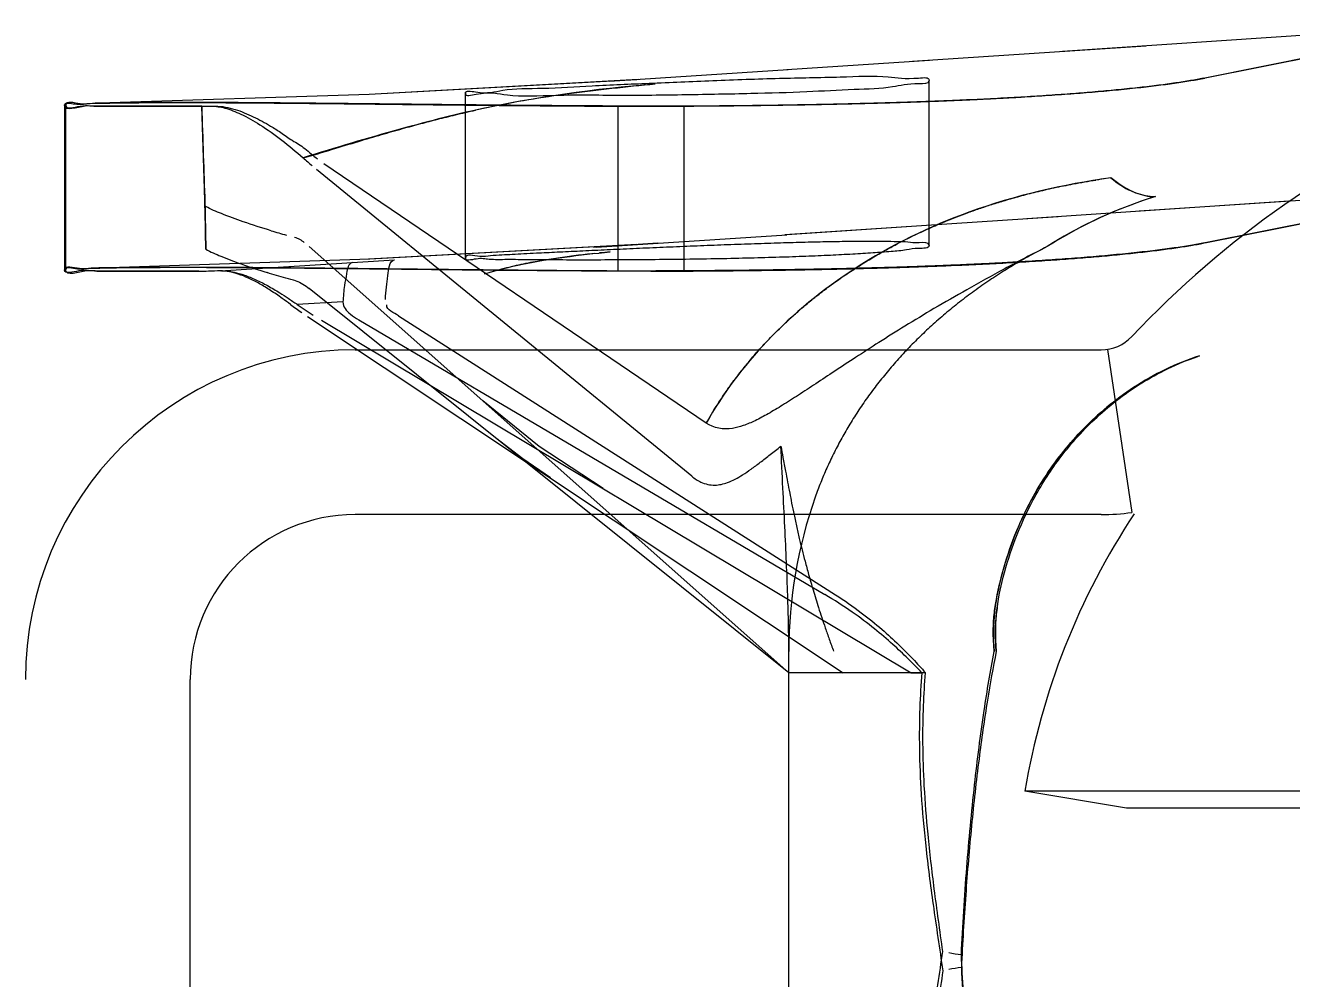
# Model space of a CAD drawing. Header units: millimetres. Extents: x 324 to 7054, y -67 to 2159.
# Drawn here: x 2820.03 to 2832.33, y 4.34 to 13.6 of the extents above; entities that cross this region are included whole.
import ezdxf

# ---------------------------------------------------------------- set-up
doc = ezdxf.new("R2010")
doc.units = ezdxf.units.MM
doc.header["$LTSCALE"] = 153.67
doc.layers.get('0').update_dxf_attribs({"linetype": 'CONTINUOUS'})
doc.layers.add('02___PRT_ALL_AXES', color=7, linetype='CONTINUOUS')
doc.layers.add('CONSTRUCTION_BODIES', color=7, linetype='CONTINUOUS')

msp = doc.modelspace()

# ---------------------------------------------------------------- linework, layer by layer
at = {"linetype": 'Continuous'}
for p, q in [((2830.53007, 10.45445), (2830.76602, 8.87194)), ((2823.23009, 10.45), (2830.47009, 10.45)), ((2830.47009, 8.85), (2823.23009, 8.85)), ((2821.63009, 1.45), (2821.63009, 7.25))]:
    msp.add_line(p, q, dxfattribs=at)
for centre, radius, start, end in [((2837.77015, 3.97296), 9.62706, 90.130734, 136.681057), ((2830.47009, 10.85675), 0.40675, 270, 316.681057), ((2823.23009, 7.25), 3.2, 90, 180), ((2830.47009, 10.85675), 2.00675, 270, 278.480095), ((2823.23009, 7.25), 1.6, 90, 180)]:
    msp.add_arc(centre, radius, start, end, dxfattribs=at)
at = {"layer": '02___PRT_ALL_AXES', "linetype": 'Continuous'}
for p, q in [((3025.0311, 6.16667), (2829.728, 6.16667)), ((2830.71401, 6), (2829.728, 6.16667)), ((3025.0311, 6), (2830.71401, 6))]:
    msp.add_line(p, q, dxfattribs=at)
for centre, radius, start, end in [((2836.63009, 5), 7, 146.559324, 170.405932), ((2836.63009, 2), 4.5, 116.751247, 270)]:
    msp.add_arc(centre, radius, start, end, dxfattribs=at)
at = {"layer": 'CONSTRUCTION_BODIES', "linetype": 'Continuous'}
for p, q in [((2832.83906, 13.53002), (2830.0934, 13.34511)), ((2831.46241, 13.08571), (2833.78716, 13.55068)), ((2833.77974, 13.54905), (2831.47425, 13.08799)), ((2830.90271, 13.39917), (2828.64002, 13.24807)), ((2827.4322, 13.16818), (2825.69873, 13.05455)), ((2828.80227, 13.25893), (2827.41988, 13.16739)), ((2825.97727, 13.07257), (2823.3647, 12.92997)), ((2825.96463, 13.0719), (2823.36557, 12.93013)), ((2828.80009, 11.46532), (2828.80009, 13.06532)), ((2823.36557, 12.93013), (2820.75004, 12.84394)), ((2824.30009, 11.34048), (2824.30009, 12.94049)), ((2820.41108, 12.82536), (2820.41108, 11.22536)), ((2820.42217, 11.22552), (2820.42217, 12.82552)), ((2821.74118, 12.81445), (2820.72278, 12.81446)), ((2820.73387, 12.81458), (2821.83779, 12.81492)), ((2821.76795, 12.0128), (2821.74131, 12.81445)), ((2825.78214, 11.21449), (2825.78214, 12.81449)), ((2826.42216, 11.21455), (2826.42216, 12.81455)), ((2826.49612, 9.22225), (2822.85533, 12.20195)), ((2826.63667, 9.73787), (2822.92713, 12.25476)), ((2830.99489, 11.93688), (2830.87787, 11.89908)), ((2830.94272, 11.93833), (2830.99486, 11.93687)), ((2833.77036, 11.94732), (2831.46241, 11.48571)), ((2831.47425, 11.48799), (2833.79037, 11.95118)), ((2832.29142, 11.8935), (2829.74761, 11.72168)), ((2832.79346, 11.92686), (2830.83902, 11.7948)), ((2830.05139, 11.74249), (2827.39986, 11.56594)), ((2825.57178, 11.44622), (2827.41854, 11.56744)), ((2828.77402, 11.65724), (2827.41854, 11.56744)), ((2822.78466, 11.45149), (2827.43816, 7.31462)), ((2825.96512, 11.47178), (2823.35862, 11.3297)), ((2825.97711, 11.47271), (2823.37182, 11.3304)), ((2826.16712, 11.48499), (2825.54418, 11.44435)), ((2823.37182, 11.3304), (2820.75004, 11.24394)), ((2821.92164, 11.21571), (2823.61267, 11.32303)), ((2820.72278, 11.21446), (2821.7571, 11.21445)), ((2821.71359, 11.21459), (2820.73388, 11.21458)), ((2827.43816, 7.31442), (2822.78466, 11.04384)), ((2823.11221, 10.91445), (2822.66779, 10.89079)), ((2822.76704, 10.77487), (2827.96521, 7.31442)), ((2822.90366, 10.7378), (2828.62539, 7.31462)), ((2823.265, 10.74045), (2827.78926, 8.07326)), ((2823.6503, 10.78126), (2827.89183, 8.07113)), ((2827.43816, 1.50616), (2827.43816, 7.52268)), ((2828.76511, 7.31442), (2827.43816, 7.31462)), ((2828.62539, 7.31462), (2828.72899, 7.31462))]:
    msp.add_line(p, q, dxfattribs=at)
for points in [[(2825.63789, 9.10198), (2825.01707, 9.51255), (2824.46877, 9.95434)], [(2825.1244, 9.20556), (2824.85681, 9.39223), (2824.60586, 9.58429)]]:
    msp.add_lwpolyline(points, dxfattribs=at)
for centre, radius, start, end in [((2827.06356, 0.48732), 12.57467, 94.205491, 102.234051), ((2821.73576, 23.15855), 10.3441, 270.030719, 270.758832), ((2831.14, 7.52088), 4.6334, 97.7401, 98.957688), ((2832.26621, 7.80637), 4.32171, 107.108192, 122.488377), ((2832.27176, 7.79517), 4.33418, 108.759865, 122.47085), ((2827.2131, -4.30771), 15.78019, 95.487805, 95.859077), ((2831.94045, 7.52229), 4.50228, 160.576475, 179.995082)]:
    msp.add_arc(centre, radius, start, end, dxfattribs=at)
for points, knots in [([(2824.30009, 12.94058), (2824.30008, 12.90577), (2824.51808, 12.96781), (2824.73494, 12.90088), (2825.23387, 12.93073), (2825.79672, 12.91849), (2826.43265, 12.9276), (2827.0414, 12.93838), (2827.58882, 12.95351), (2828.03661, 12.97975), (2828.42616, 12.99058), (2828.61358, 13.04411), (2828.80009, 13.03099), (2828.80009, 13.06542)], [0, 0, 0, 0, 0.0231645, 0.09036329, 0.19497257, 0.32856176, 0.47521784, 0.61470076, 0.73526891, 0.83712433, 0.91972668, 0.97708712, 1, 1, 1, 1]), ([(2824.30009, 12.94048), (2824.3001, 12.97375), (2824.49513, 12.9255), (2824.6814, 12.98996), (2825.08949, 12.98458), (2825.55092, 13.01638), (2826.10541, 13.0384), (2826.70862, 13.06409), (2827.33169, 13.0883), (2827.88453, 13.09461), (2828.37194, 13.11781), (2828.59035, 13.07157), (2828.80009, 13.10028), (2828.80009, 13.06532)], [0, 0, 0, 0, 0.02214521, 0.08085983, 0.16670811, 0.27331057, 0.39622781, 0.53337354, 0.67677464, 0.80805221, 0.91097571, 0.97673372, 1, 1, 1, 1]), ([(2825.78214, 12.81449), (2825.84807, 12.81449), (2825.97957, 12.81461), (2826.17628, 12.81511), (2826.37188, 12.81595), (2826.56639, 12.81713), (2826.75982, 12.81866), (2826.95216, 12.82055), (2827.14344, 12.8228), (2827.33364, 12.82543), (2827.52276, 12.82846), (2827.7054, 12.83179), (2827.88107, 12.8354), (2828.04928, 12.83924), (2828.21492, 12.84342), (2828.37802, 12.84794), (2828.53859, 12.85283), (2828.69664, 12.85807), (2828.85217, 12.86371), (2829.00518, 12.8697), (2829.15564, 12.87627), (2829.30338, 12.88301), (2829.44792, 12.8903), (2829.58883, 12.8979), (2829.72585, 12.90582), (2829.859, 12.91405), (2829.98831, 12.92258), (2830.1138, 12.93141), (2830.23546, 12.94053), (2830.3533, 12.94993), (2830.4673, 12.95962), (2830.58013, 12.96983), (2830.69122, 12.98065), (2830.80001, 12.99205), (2830.90327, 13.0036), (2831.03005, 13.01875), (2831.1749, 13.03778), (2831.33213, 13.06163), (2831.42939, 13.07902), (2831.47425, 13.08799)], [0, 0, 0, 0, 0.03467606, 0.06915978, 0.10345085, 0.13755026, 0.1714597, 0.20518096, 0.23871532, 0.27206298, 0.30522249, 0.33819016, 0.36813569, 0.39763048, 0.42667771, 0.45528059, 0.48344196, 0.51116393, 0.53844751, 0.5652923, 0.5916963, 0.61765491, 0.64307489, 0.66781093, 0.69186908, 0.71525473, 0.73797224, 0.76002467, 0.78141346, 0.80213821, 0.82219642, 0.84158327, 0.86172431, 0.88089675, 0.89910955, 0.91636978, 0.94804876, 0.97593938, 1, 1, 1, 1]), ([(2831.46241, 13.08571), (2831.4208, 13.07739), (2831.33093, 13.06119), (2831.18607, 13.03882), (2831.02171, 13.01669), (2830.8725, 12.99897), (2830.74335, 12.98495), (2830.64246, 12.97472), (2830.54046, 12.96506), (2830.43788, 12.95589), (2830.33187, 12.94696), (2830.22243, 12.93826), (2830.10957, 12.9298), (2829.99327, 12.92157), (2829.87352, 12.9136), (2829.7503, 12.90587), (2829.62358, 12.89842), (2829.4944, 12.89126), (2829.3632, 12.88461), (2829.23047, 12.87813), (2829.09563, 12.87212), (2828.95871, 12.86641), (2828.81973, 12.86102), (2828.6787, 12.85594), (2828.53562, 12.85117), (2828.39049, 12.84669), (2828.2433, 12.8425), (2828.09053, 12.8385), (2827.93246, 12.83473), (2827.76939, 12.83122), (2827.6051, 12.82803), (2827.43962, 12.82517), (2827.27295, 12.82262), (2827.10509, 12.82039), (2826.93605, 12.81847), (2826.76582, 12.81684), (2826.59439, 12.81552), (2826.4797, 12.81484), (2826.42216, 12.81455)], [0, 0, 0, 0, 0.02519604, 0.05421297, 0.08703002, 0.12366476, 0.1434287, 0.16416819, 0.18387852, 0.20426406, 0.22532183, 0.24705075, 0.26945148, 0.29252622, 0.31627853, 0.3407131, 0.36583552, 0.39165201, 0.41753671, 0.44384089, 0.47055735, 0.49768148, 0.52521023, 0.55314211, 0.58147696, 0.61021572, 0.63936021, 0.66891288, 0.70095779, 0.73324425, 0.76576799, 0.79852648, 0.8315186, 0.8647443, 0.89820425, 0.93189951, 0.96583118, 1, 1, 1, 1]), ([(2826.14141, 13.02812), (2825.86169, 13.00224), (2825.31934, 12.94458), (2824.49099, 12.80983), (2823.63336, 12.588), (2823.03815, 12.41194), (2822.7257, 12.31335)], [0, 0, 0, 0, 0.24092583, 0.4676644, 0.71900424, 1, 1, 1, 1]), ([(2820.41108, 12.82536), (2820.41107, 12.85913), (2820.53903, 12.82178), (2820.62348, 12.84414), (2820.74189, 12.84272), (2820.85558, 12.84635), (2820.98828, 12.84786), (2821.11781, 12.84914), (2821.24197, 12.84979), (2821.35734, 12.85019), (2821.47958, 12.85037), (2821.60835, 12.85033), (2821.74349, 12.85009), (2821.88493, 12.84963), (2822.03237, 12.84895), (2822.18554, 12.84797), (2822.34427, 12.84674), (2822.50857, 12.84531), (2822.67827, 12.84372), (2822.85286, 12.84203), (2823.0319, 12.84029), (2823.21514, 12.83846), (2823.40267, 12.83635), (2823.59442, 12.83411), (2823.7567, 12.8322), (2823.88831, 12.83068), (2823.98816, 12.82955), (2824.08874, 12.82845), (2824.19005, 12.82739), (2824.2921, 12.82637), (2824.39489, 12.82541), (2824.49842, 12.82447), (2824.60268, 12.82354), (2824.70772, 12.82263), (2824.8134, 12.82174), (2824.9196, 12.82087), (2825.02616, 12.82001), (2825.13309, 12.81917), (2825.24038, 12.81835), (2825.34803, 12.81754), (2825.45604, 12.81676), (2825.56442, 12.81597), (2825.67316, 12.81527), (2825.74577, 12.81466), (2825.78214, 12.81449)], [0, 0, 0, 0, 0.01886041, 0.04212725, 0.06040299, 0.08192055, 0.1065487, 0.13421435, 0.15434971, 0.17586739, 0.19864684, 0.22261818, 0.24777584, 0.27411943, 0.30160291, 0.33011418, 0.35966215, 0.39024737, 0.42187421, 0.45443648, 0.48775051, 0.52186343, 0.55677423, 0.59248491, 0.62895324, 0.64740311, 0.66599042, 0.68471477, 0.70357596, 0.72257396, 0.74170887, 0.76098095, 0.7803905, 0.79993788, 0.81963951, 0.83940957, 0.85924753, 0.87915302, 0.89912584, 0.91916591, 0.93927327, 0.959448, 0.97969021, 1, 1, 1, 1]), ([(2820.72278, 12.81446), (2820.6859, 12.81446), (2820.60028, 12.83139), (2820.41109, 12.75825), (2820.41108, 12.82536)], [0, 0, 0, 0, 0.35468831, 1, 1, 1, 1]), ([(2820.42217, 12.82552), (2820.42208, 12.77839), (2820.60129, 12.83938), (2820.67699, 12.8145), (2820.73388, 12.8145)], [0, 0, 0, 0, 0.45311997, 1, 1, 1, 1]), ([(2826.42216, 12.81455), (2826.3829, 12.81455), (2826.30445, 12.8146), (2826.18687, 12.8148), (2826.06951, 12.8151), (2825.95234, 12.8155), (2825.83539, 12.81598), (2825.71863, 12.81653), (2825.60209, 12.81716), (2825.48575, 12.81784), (2825.36961, 12.81858), (2825.25376, 12.81938), (2825.13835, 12.82022), (2825.02351, 12.8211), (2824.9093, 12.82203), (2824.79573, 12.82299), (2824.6828, 12.82399), (2824.5705, 12.82502), (2824.45884, 12.82608), (2824.34781, 12.82717), (2824.23743, 12.82831), (2824.12773, 12.82945), (2824.0189, 12.8306), (2823.91108, 12.83176), (2823.80439, 12.83289), (2823.69882, 12.83401), (2823.59437, 12.83512), (2823.49104, 12.83621), (2823.38882, 12.83728), (2823.28772, 12.83834), (2823.18774, 12.83939), (2823.0889, 12.84041), (2822.95975, 12.84173), (2822.8019, 12.84333), (2822.61694, 12.84513), (2822.43791, 12.84677), (2822.26492, 12.84822), (2822.09835, 12.84928), (2821.93858, 12.8501), (2821.78588, 12.85064), (2821.64026, 12.85093), (2821.50183, 12.85095), (2821.37097, 12.85072), (2821.24802, 12.85023), (2821.13315, 12.84953), (2821.02648, 12.84848), (2820.91356, 12.84736), (2820.80074, 12.84409), (2820.67404, 12.846), (2820.57265, 12.82317), (2820.42226, 12.8722), (2820.42217, 12.82552)], [0, 0, 0, 0, 0.01962701, 0.03921976, 0.05877823, 0.07830249, 0.09779264, 0.11724876, 0.13667085, 0.15605883, 0.17541247, 0.19473134, 0.21397557, 0.23311345, 0.25214524, 0.2710712, 0.28989148, 0.30860615, 0.32721509, 0.345718, 0.36411434, 0.38240329, 0.40055907, 0.4185267, 0.43630684, 0.45390005, 0.47130683, 0.48852749, 0.50556214, 0.5224107, 0.53907278, 0.55554771, 0.57182864, 0.60364291, 0.63446564, 0.66430018, 0.69314554, 0.72095165, 0.747576, 0.7730214, 0.79728951, 0.82037628, 0.84222419, 0.86271014, 0.88184837, 0.89964077, 0.91608282, 0.93813136, 0.95685701, 0.97666456, 1, 1, 1, 1]), ([(2821.74118, 12.81445), (2821.74662, 12.6563), (2821.75679, 12.34398), (2821.77294, 11.88126), (2821.77884, 11.57655), (2821.78096, 11.42607)], [0, 0, 0, 0, 0.34177771, 0.67493946, 1, 1, 1, 1]), ([(2821.83777, 12.81492), (2821.88073, 12.81527), (2821.97912, 12.7984), (2822.13668, 12.73549), (2822.32196, 12.63018), (2822.52358, 12.4869), (2822.65893, 12.37352), (2822.7257, 12.31334)], [0, 0, 0, 0, 0.12436984, 0.28486282, 0.48943584, 0.73978618, 1, 1, 1, 1]), ([(2821.87275, 12.81536), (2821.93763, 12.81618), (2822.06602, 12.78957), (2822.24373, 12.71576), (2822.38935, 12.63528), (2822.51481, 12.55791), (2822.62088, 12.4788), (2822.70356, 12.43394), (2822.74214, 12.40432)], [0, 0, 0, 0, 0.19991647, 0.39614842, 0.59264019, 0.71176601, 0.85011951, 1, 1, 1, 1]), ([(2822.7257, 12.31334), (2822.82131, 12.33905), (2823.00023, 12.39382), (2823.25354, 12.47068), (2823.47941, 12.53786), (2823.6812, 12.5956), (2823.86263, 12.64519), (2824.03401, 12.68964), (2824.21061, 12.73325), (2824.3334, 12.76172), (2824.39892, 12.77644)], [0, 0, 0, 0, 0.17104435, 0.32316124, 0.45734219, 0.57812834, 0.68574843, 0.78225498, 0.88399188, 1, 1, 1, 1]), ([(2830.56426, 12.11859), (2830.09849, 12.05592), (2829.23089, 11.85399), (2828.09319, 11.30217), (2827.22447, 10.59084), (2826.79714, 10.02556), (2826.63667, 9.73787)], [0, 0, 0, 0, 0.29688346, 0.55774538, 0.79190303, 1, 1, 1, 1]), ([(2826.63667, 9.73787), (2826.65633, 9.76499), (2826.68634, 9.82674), (2826.74706, 9.92053), (2826.81133, 10.019), (2826.88999, 10.13004), (2826.96936, 10.23483), (2827.06037, 10.34696), (2827.15904, 10.46081), (2827.25788, 10.56626), (2827.34841, 10.65691), (2827.42701, 10.73201), (2827.51347, 10.8105), (2827.61133, 10.89467), (2827.71767, 10.9809), (2827.83943, 11.07363), (2827.96689, 11.16428), (2828.10065, 11.25292), (2828.22928, 11.3326), (2828.35218, 11.40392), (2828.46516, 11.46565), (2828.56789, 11.51878), (2828.68474, 11.57629), (2828.81708, 11.63731), (2828.95215, 11.69515), (2829.06923, 11.74188), (2829.17517, 11.78185), (2829.28782, 11.8218), (2829.4097, 11.86218), (2829.54068, 11.90258), (2829.68432, 11.94344), (2829.8427, 11.98438), (2830.0154, 12.02427), (2830.20876, 12.06324), (2830.34488, 12.08643), (2830.41856, 12.09777)], [0, 0, 0, 0, 0.02179263, 0.04436705, 0.07268222, 0.09826487, 0.13286778, 0.15816598, 0.19219398, 0.23083495, 0.25215186, 0.27552387, 0.30153407, 0.32810314, 0.35947369, 0.3905735, 0.42764207, 0.46118646, 0.49492827, 0.52605101, 0.55360294, 0.57866107, 0.60127522, 0.63831318, 0.67343594, 0.69683763, 0.72030069, 0.74708308, 0.77458327, 0.80381124, 0.83623132, 0.87171322, 0.91020465, 0.95150863, 1, 1, 1, 1]), ([(2830.99491, 11.93688), (2830.96208, 11.93545), (2830.80317, 11.95153), (2830.66212, 12.04094), (2830.56418, 12.11857)], [0, 0, 0, 0, 0.20821861, 1, 1, 1, 1]), ([(2830.56425, 12.11863), (2830.62514, 12.06531), (2830.74396, 11.98921), (2830.87923, 11.94906), (2830.94267, 11.93831)], [0, 0, 0, 0, 0.55511705, 1, 1, 1, 1]), ([(2821.78096, 11.42607), (2821.78029, 11.49017), (2821.77844, 11.61946), (2821.77371, 11.81504), (2821.77005, 11.94651), (2821.76802, 12.0128)], [0, 0, 0, 0, 0.32769947, 0.66095948, 1, 1, 1, 1]), ([(2822.41423, 11.60651), (2822.32384, 11.6337), (2822.16243, 11.68478), (2821.95164, 11.76389), (2821.83032, 11.81391), (2821.7809, 11.84043)], [0, 0, 0, 0, 0.41904024, 0.75102145, 1, 1, 1, 1]), ([(2828.80009, 11.46542), (2828.80009, 11.42973), (2828.67739, 11.44169), (2828.57544, 11.41401), (2828.41985, 11.40417), (2828.24869, 11.3894), (2828.05146, 11.3776), (2827.83477, 11.36626), (2827.59734, 11.35622), (2827.33889, 11.34723), (2827.05827, 11.33941), (2826.75501, 11.33285), (2826.43288, 11.32771), (2826.10216, 11.32412), (2825.77655, 11.3221), (2825.46789, 11.32128), (2825.18493, 11.32204), (2824.93164, 11.32216), (2824.72117, 11.3275), (2824.53799, 11.32101), (2824.43055, 11.34683), (2824.30008, 11.30601), (2824.30009, 11.34059)], [0, 0, 0, 0, 0.02374667, 0.05007263, 0.0834092, 0.12236998, 0.16612387, 0.21431015, 0.26692617, 0.32419373, 0.38640128, 0.45371673, 0.52602822, 0.60077017, 0.67378478, 0.74271307, 0.80606141, 0.86236535, 0.9103233, 0.94882762, 0.97699151, 1, 1, 1, 1]), ([(2828.80009, 11.46532), (2828.80009, 11.49865), (2828.68325, 11.48063), (2828.59912, 11.49808), (2828.4823, 11.49871), (2828.37293, 11.50146), (2828.25575, 11.50191), (2828.13611, 11.50173), (2828.01821, 11.50067), (2827.90413, 11.4991), (2827.79606, 11.4972), (2827.68388, 11.49485), (2827.56802, 11.49207), (2827.44849, 11.48887), (2827.32567, 11.48528), (2827.20004, 11.48133), (2827.07212, 11.47705), (2826.94244, 11.47248), (2826.81149, 11.46764), (2826.6797, 11.46259), (2826.54748, 11.45734), (2826.41534, 11.45194), (2826.2838, 11.44643), (2826.15304, 11.44083), (2826.02349, 11.43517), (2825.89565, 11.42948), (2825.7701, 11.42382), (2825.64743, 11.4182), (2825.5281, 11.41266), (2825.41245, 11.40723), (2825.30049, 11.40191), (2825.19267, 11.39672), (2825.08942, 11.39168), (2824.98138, 11.38635), (2824.87063, 11.38067), (2824.75851, 11.37516), (2824.65236, 11.36834), (2824.54194, 11.36636), (2824.44365, 11.34257), (2824.3001, 11.38698), (2824.30009, 11.34049)], [0, 0, 0, 0, 0.02218516, 0.04674774, 0.06949727, 0.09640795, 0.12062733, 0.14721758, 0.17611979, 0.19908694, 0.22316283, 0.24806349, 0.2737781, 0.30030635, 0.32765431, 0.35556048, 0.38397052, 0.41284827, 0.44193503, 0.47119712, 0.50063566, 0.53001422, 0.55922564, 0.58827094, 0.61713274, 0.64554004, 0.67344733, 0.70078464, 0.72727879, 0.7529673, 0.77784884, 0.80188451, 0.82481975, 0.84665661, 0.87387216, 0.89870278, 0.92114092, 0.94546748, 0.96905143, 1, 1, 1, 1]), ([(2831.47425, 11.48799), (2831.42865, 11.47887), (2831.32967, 11.46121), (2831.16949, 11.43701), (2831.02175, 11.41772), (2830.89229, 11.40236), (2830.78674, 11.39064), (2830.67548, 11.37909), (2830.56208, 11.36816), (2830.44719, 11.35788), (2830.3315, 11.34816), (2830.21204, 11.33874), (2830.08887, 11.32962), (2829.96199, 11.32081), (2829.83142, 11.31231), (2829.69714, 11.30412), (2829.55914, 11.29625), (2829.4174, 11.28872), (2829.27211, 11.28151), (2829.12371, 11.27485), (2828.9727, 11.26838), (2828.81932, 11.26248), (2828.66362, 11.25693), (2828.50561, 11.25178), (2828.3453, 11.24699), (2828.18269, 11.24257), (2828.01777, 11.23848), (2827.85052, 11.23474), (2827.67653, 11.23123), (2827.4962, 11.228), (2827.30996, 11.22508), (2827.12265, 11.22253), (2826.93429, 11.22035), (2826.74488, 11.21853), (2826.5544, 11.21704), (2826.36286, 11.2159), (2826.17025, 11.21509), (2825.97655, 11.2146), (2825.84706, 11.21449), (2825.78214, 11.21449)], [0, 0, 0, 0, 0.02445792, 0.05286738, 0.08518833, 0.10281701, 0.12143087, 0.14103787, 0.16164789, 0.18134554, 0.20170186, 0.22270921, 0.24436248, 0.26665898, 0.28959814, 0.3131813, 0.33741141, 0.36229277, 0.38783065, 0.41391635, 0.44041741, 0.4673268, 0.49464024, 0.5223553, 0.5504712, 0.57898853, 0.60790888, 0.63723453, 0.66696804, 0.69943525, 0.7320902, 0.76492979, 0.79795291, 0.8311599, 0.86455204, 0.89813101, 0.93189833, 0.96585481, 1, 1, 1, 1]), ([(2826.42216, 11.21455), (2826.48021, 11.21484), (2826.59589, 11.21553), (2826.7688, 11.21687), (2826.94045, 11.21851), (2827.11087, 11.22046), (2827.28005, 11.22273), (2827.448, 11.2253), (2827.61472, 11.22821), (2827.7802, 11.23144), (2827.94443, 11.23501), (2828.10371, 11.23883), (2828.25772, 11.2429), (2828.40617, 11.24716), (2828.55244, 11.25171), (2828.69653, 11.25656), (2828.83845, 11.26172), (2828.9782, 11.2672), (2829.11578, 11.273), (2829.25117, 11.27909), (2829.38433, 11.28567), (2829.51536, 11.29239), (2829.64378, 11.29958), (2829.7692, 11.30703), (2829.89111, 11.31475), (2830.00956, 11.3227), (2830.12456, 11.3309), (2830.23614, 11.33933), (2830.3443, 11.34799), (2830.44905, 11.35687), (2830.55038, 11.36599), (2830.65116, 11.37558), (2830.75087, 11.38575), (2830.87858, 11.39967), (2831.02616, 11.41726), (2831.18878, 11.43922), (2831.33219, 11.4614), (2831.42119, 11.47746), (2831.46241, 11.48571)], [0, 0, 0, 0, 0.03447007, 0.0686932, 0.10267022, 0.13640237, 0.16989087, 0.20313663, 0.2361398, 0.26889948, 0.30141335, 0.3336773, 0.36350403, 0.39289771, 0.42186105, 0.45039623, 0.47850466, 0.50618674, 0.53344159, 0.56026688, 0.58665876, 0.61261079, 0.63816935, 0.6630338, 0.6872106, 0.71070565, 0.73352403, 0.75566978, 0.77714569, 0.79795307, 0.81809159, 0.83755914, 0.85806358, 0.87760639, 0.91384006, 0.94631066, 0.97503671, 1, 1, 1, 1]), ([(2829.94484, 11.45182), (2829.80503, 11.38065), (2829.54369, 11.24402), (2829.17797, 11.04244), (2828.85709, 10.85695), (2828.57316, 10.6855), (2828.32021, 10.52697), (2828.09357, 10.38075), (2827.88946, 10.24642), (2827.70474, 10.12384), (2827.53685, 10.01314), (2827.38386, 9.9151), (2827.2443, 9.83117), (2827.11741, 9.76296), (2827.00188, 9.71354), (2826.84475, 9.66668), (2826.7086, 9.68903), (2826.63667, 9.73787)], [0, 0, 0, 0, 0.12404176, 0.23313016, 0.33013992, 0.41706161, 0.49536018, 0.5661481, 0.63030685, 0.68854513, 0.74143186, 0.78929875, 0.83220641, 0.87015849, 0.90314726, 0.93125992, 1, 1, 1, 1]), ([(2829.94486, 11.45179), (2829.88939, 11.42355), (2829.7799, 11.36546), (2829.61938, 11.27314), (2829.46334, 11.17607), (2829.31175, 11.0742), (2829.1651, 10.96783), (2829.0239, 10.85738), (2828.88857, 10.74328), (2828.75902, 10.62556), (2828.63512, 10.50417), (2828.51707, 10.37934), (2828.40516, 10.25143), (2828.29961, 10.12085), (2828.20033, 9.98763), (2828.10717, 9.85166), (2828.02124, 9.71469), (2827.94255, 9.57728), (2827.87105, 9.44004), (2827.80577, 9.3015), (2827.7466, 9.16153), (2827.7111, 9.06701), (2827.69438, 9.01953)], [0, 0, 0, 0, 0.05500332, 0.10951404, 0.16360818, 0.2173681, 0.27088214, 0.32366592, 0.3757612, 0.42727389, 0.47831757, 0.52901227, 0.57906411, 0.62847065, 0.67735626, 0.72585009, 0.77408309, 0.82021255, 0.86574382, 0.91080291, 0.9555149, 1, 1, 1, 1]), ([(2821.78096, 11.42607), (2821.82798, 11.40044), (2821.9425, 11.35188), (2822.14099, 11.27512), (2822.29253, 11.22546), (2822.3773, 11.19887)], [0, 0, 0, 0, 0.25153617, 0.58272801, 1, 1, 1, 1]), ([(2823.52349, 10.93942), (2823.52584, 10.97951), (2823.5308, 11.05929), (2823.55307, 11.17777), (2823.55833, 11.31245), (2823.61267, 11.32304)], [0, 0, 0, 0, 0.30264797, 0.5826785, 1, 1, 1, 1]), ([(2824.48476, 11.18615), (2824.60627, 11.22446), (2824.86424, 11.28798), (2825.2722, 11.35507), (2825.55644, 11.38622), (2825.7039, 11.40011)], [0, 0, 0, 0, 0.30830554, 0.64158872, 1, 1, 1, 1]), ([(2825.54847, 11.38454), (2825.49063, 11.37836), (2825.31447, 11.35825), (2825.07767, 11.32424), (2824.83648, 11.27847), (2824.6577, 11.23504), (2824.54009, 11.2022), (2824.48477, 11.18618)], [0, 0, 0, 0, 0.16104803, 0.49082279, 0.66205733, 0.8404784, 1, 1, 1, 1]), ([(2820.72278, 11.21439), (2820.66528, 11.21439), (2820.58992, 11.23967), (2820.41096, 11.17885), (2820.41108, 11.22536)], [0, 0, 0, 0, 0.5528362, 1, 1, 1, 1]), ([(2825.78214, 11.21449), (2825.74574, 11.21466), (2825.67307, 11.21503), (2825.56425, 11.21569), (2825.45579, 11.21641), (2825.34769, 11.21719), (2825.23996, 11.21801), (2825.13259, 11.21887), (2825.02558, 11.21976), (2824.91894, 11.22068), (2824.81266, 11.22163), (2824.70686, 11.2226), (2824.60165, 11.22358), (2824.49715, 11.22459), (2824.3934, 11.2256), (2824.29038, 11.22663), (2824.18809, 11.22767), (2824.08654, 11.22873), (2823.98572, 11.22979), (2823.88564, 11.23087), (2823.78629, 11.23197), (2823.68771, 11.23305), (2823.55813, 11.2345), (2823.39875, 11.23627), (2823.21073, 11.23829), (2823.02703, 11.24022), (2822.84764, 11.24205), (2822.67288, 11.24375), (2822.50318, 11.24532), (2822.33894, 11.24672), (2822.18026, 11.24794), (2822.02724, 11.24895), (2821.88016, 11.24967), (2821.73932, 11.25016), (2821.60489, 11.25041), (2821.47685, 11.25042), (2821.35529, 11.25021), (2821.24052, 11.24977), (2821.13273, 11.24914), (2821.01757, 11.24808), (2820.89738, 11.24703), (2820.77801, 11.24364), (2820.66098, 11.24512), (2820.56139, 11.2239), (2820.41121, 11.27377), (2820.41108, 11.22536)], [0, 0, 0, 0, 0.02032609, 0.04058435, 0.0607749, 0.08089785, 0.1009533, 0.12094127, 0.14086169, 0.16071436, 0.18049893, 0.20021484, 0.21980503, 0.23925771, 0.25857321, 0.27775183, 0.29679377, 0.31569913, 0.33446786, 0.35309971, 0.37159424, 0.38995078, 0.40815724, 0.44396375, 0.47896526, 0.51316402, 0.54655908, 0.5791509, 0.61076277, 0.64133662, 0.67087588, 0.69938005, 0.72679707, 0.75301069, 0.77803503, 0.80187164, 0.82451705, 0.84591915, 0.86597402, 0.88469697, 0.91028544, 0.93285196, 0.95221031, 0.97296583, 1, 1, 1, 1]), ([(2820.73388, 11.21458), (2820.69699, 11.21458), (2820.61138, 11.2315), (2820.42216, 11.15842), (2820.42217, 11.22552)], [0, 0, 0, 0, 0.35468527, 1, 1, 1, 1]), ([(2820.42217, 11.22552), (2820.42218, 11.26401), (2820.55203, 11.22354), (2820.64141, 11.24481), (2820.76084, 11.24325), (2820.88481, 11.24713), (2821.01161, 11.24833), (2821.13422, 11.24954), (2821.24964, 11.25025), (2821.37319, 11.25073), (2821.50469, 11.25096), (2821.6438, 11.25092), (2821.79014, 11.25063), (2821.94358, 11.25008), (2822.10402, 11.24925), (2822.27107, 11.24818), (2822.44437, 11.24672), (2822.62366, 11.24507), (2822.80896, 11.24326), (2822.96714, 11.24166), (2823.09646, 11.24033), (2823.19527, 11.2393), (2823.29505, 11.23826), (2823.39591, 11.2372), (2823.49784, 11.23613), (2823.60085, 11.23504), (2823.70493, 11.23394), (2823.81008, 11.23283), (2823.91631, 11.23169), (2824.02362, 11.23054), (2824.1319, 11.2294), (2824.24102, 11.22826), (2824.35084, 11.22713), (2824.46134, 11.22605), (2824.57251, 11.22499), (2824.68435, 11.22396), (2824.79686, 11.22297), (2824.91005, 11.22201), (2825.02391, 11.22109), (2825.13845, 11.22021), (2825.25372, 11.21937), (2825.36956, 11.21858), (2825.4858, 11.21783), (2825.60222, 11.21715), (2825.71882, 11.21653), (2825.8356, 11.21597), (2825.95256, 11.21549), (2826.06971, 11.2151), (2826.18703, 11.2148), (2826.30453, 11.2146), (2826.38293, 11.21455), (2826.42216, 11.21455)], [0, 0, 0, 0, 0.0192421, 0.03757391, 0.05521286, 0.07620173, 0.10045878, 0.11833214, 0.13756031, 0.158145, 0.18010064, 0.20330182, 0.2276895, 0.2532592, 0.2800123, 0.3078971, 0.33677523, 0.36665356, 0.39753237, 0.42941607, 0.44573697, 0.46218525, 0.47881413, 0.49562269, 0.51261035, 0.5297768, 0.54712198, 0.56464608, 0.58234941, 0.60023247, 0.61829581, 0.63648472, 0.65478656, 0.67320076, 0.69172701, 0.7103652, 0.7291154, 0.74797776, 0.76695255, 0.78604007, 0.8052406, 0.82458061, 0.8439515, 0.86335273, 0.882784, 0.90224514, 0.92173614, 0.94125705, 0.96080794, 0.98038892, 1, 1, 1, 1]), ([(2822.60279, 10.89053), (2822.5763, 10.91044), (2822.51263, 10.95724), (2822.41265, 11.02544), (2822.30386, 11.09152), (2822.19945, 11.14553), (2822.07521, 11.1958), (2821.98042, 11.21631), (2821.92164, 11.21565)], [0, 0, 0, 0, 0.1298848, 0.30967662, 0.47417146, 0.62861151, 0.76958352, 1, 1, 1, 1]), ([(2821.93407, 11.21638), (2821.97462, 11.21701), (2822.05019, 11.20765), (2822.16088, 11.17555), (2822.26937, 11.13088), (2822.38368, 11.07245), (2822.48822, 11.01065), (2822.58362, 10.94902), (2822.63934, 10.91077), (2822.66779, 10.89079)], [0, 0, 0, 0, 0.1495315, 0.27786807, 0.42430123, 0.58133197, 0.75084355, 0.87182618, 1, 1, 1, 1]), ([(2822.65492, 11.11877), (2822.62273, 11.12742), (2822.52996, 11.15333), (2822.43744, 11.18017), (2822.3773, 11.19887)], [0, 0, 0, 0, 0.34610903, 1, 1, 1, 1]), ([(2823.20106, 11.29643), (2823.16278, 11.28838), (2823.14741, 11.1818), (2823.12159, 11.06467), (2823.1154, 10.96765), (2823.11221, 10.91445)], [0, 0, 0, 0, 0.29527031, 0.59761077, 1, 1, 1, 1]), ([(2823.1122, 10.91445), (2823.10872, 10.86848), (2823.17325, 10.79768), (2823.23672, 10.75713), (2823.265, 10.74045)], [0, 0, 0, 0, 0.58405698, 1, 1, 1, 1]), ([(2831.42211, 10.3923), (2831.19753, 10.31831), (2830.78745, 10.11856), (2830.28932, 9.7036), (2829.9245, 9.24568), (2829.67337, 8.78153), (2829.51591, 8.33681), (2829.42076, 7.92115), (2829.41995, 7.65077), (2829.4322, 7.52267)], [0, 0, 0, 0, 0.19024574, 0.36197516, 0.5177303, 0.65851618, 0.78449604, 0.89646874, 1, 1, 1, 1]), ([(2829.45136, 7.52289), (2829.44131, 7.64762), (2829.44125, 7.89176), (2829.51578, 8.25505), (2829.63245, 8.62343), (2829.80803, 9.01161), (2830.06066, 9.40868), (2830.40401, 9.79608), (2830.85274, 10.14633), (2831.21205, 10.31935), (2831.40767, 10.38613)], [0, 0, 0, 0, 0.10149757, 0.19647576, 0.29967504, 0.41449683, 0.54102307, 0.68000211, 0.83233665, 1, 1, 1, 1]), ([(2829.44381, 7.97877), (2829.48568, 8.22366), (2829.61454, 8.67407), (2829.92653, 9.25532), (2830.29247, 9.70013), (2830.67569, 10.02464), (2831.05064, 10.24916), (2831.30111, 10.35244), (2831.42204, 10.39228)], [0, 0, 0, 0, 0.22775068, 0.42517671, 0.600877, 0.75261542, 0.88327096, 1, 1, 1, 1]), ([(2826.4961, 9.22222), (2826.52355, 9.19978), (2826.59218, 9.15476), (2826.71648, 9.12619), (2826.8579, 9.1599), (2826.97189, 9.2234), (2827.07546, 9.29354), (2827.16436, 9.35953), (2827.26026, 9.43407), (2827.3266, 9.48645), (2827.36116, 9.51367)], [0, 0, 0, 0, 0.10664383, 0.2443189, 0.36942581, 0.53475741, 0.63463193, 0.74574134, 0.86768387, 1, 1, 1, 1]), ([(2827.43816, 7.52288), (2827.43816, 7.60855), (2827.43609, 7.78988), (2827.42817, 8.07697), (2827.41571, 8.39423), (2827.3995, 8.74118), (2827.38056, 9.11766), (2827.36757, 9.37832), (2827.36116, 9.51367)], [0, 0, 0, 0, 0.12898967, 0.27301859, 0.43241913, 0.60704188, 0.79598827, 1, 1, 1, 1]), ([(2827.36116, 9.51367), (2827.36782, 9.47744), (2827.38279, 9.3966), (2827.40454, 9.28077), (2827.42643, 9.16565), (2827.44629, 9.06249), (2827.46664, 8.95683), (2827.48924, 8.84521), (2827.51503, 8.72615), (2827.54126, 8.61249), (2827.56792, 8.50315), (2827.59671, 8.39091), (2827.63195, 8.2611), (2827.67526, 8.11117), (2827.71802, 7.97265), (2827.75797, 7.8497), (2827.79247, 7.74726), (2827.83081, 7.63747), (2827.85816, 7.56194), (2827.87257, 7.52289)], [0, 0, 0, 0, 0.05368024, 0.11980175, 0.17174648, 0.22445816, 0.27288653, 0.32856113, 0.39041284, 0.45041881, 0.4985422, 0.55441188, 0.61927469, 0.69455134, 0.78182207, 0.83052695, 0.88294493, 0.93934305, 1, 1, 1, 1]), ([(2828.72899, 7.31461), (2828.68528, 7.36076), (2828.59342, 7.45467), (2828.44172, 7.59782), (2828.26264, 7.75059), (2828.04441, 7.91424), (2827.87978, 8.0199), (2827.78926, 8.07327)], [0, 0, 0, 0, 0.157389, 0.32513874, 0.51626453, 0.73984682, 1, 1, 1, 1]), ([(2827.89182, 8.07113), (2827.97734, 8.0165), (2828.13156, 7.90936), (2828.33452, 7.74516), (2828.49962, 7.59377), (2828.63959, 7.45245), (2828.7245, 7.35996), (2828.76512, 7.31441)], [0, 0, 0, 0, 0.26262957, 0.48538117, 0.67513914, 0.84204868, 1, 1, 1, 1]), ([(2829.43219, 7.52268), (2829.42719, 7.57146), (2829.42066, 7.67165), (2829.423, 7.82434), (2829.43493, 7.92738), (2829.44382, 7.97885)], [0, 0, 0, 0, 0.32151812, 0.6575381, 1, 1, 1, 1]), ([(2829.46469, 7.97754), (2829.45602, 7.92655), (2829.44406, 7.82433), (2829.44084, 7.67218), (2829.44668, 7.57195), (2829.45136, 7.52288)], [0, 0, 0, 0, 0.34023377, 0.67571088, 1, 1, 1, 1]), ([(2829.45136, 7.52289), (2829.4194, 7.36551), (2829.35751, 7.01804), (2829.27749, 6.45329), (2829.20742, 5.82298), (2829.1509, 5.14793), (2829.12379, 4.68881), (2829.11257, 4.4536)], [0, 0, 0, 0, 0.15589008, 0.34249335, 0.55360308, 0.77142029, 1, 1, 1, 1]), ([(2829.11257, 4.57544), (2829.12616, 4.85844), (2829.16017, 5.40978), (2829.23371, 6.20095), (2829.32264, 6.90104), (2829.39465, 7.33186), (2829.4322, 7.52267)], [0, 0, 0, 0, 0.28650051, 0.55848806, 0.8033497, 1, 1, 1, 1]), ([(2828.72899, 7.31461), (2828.71989, 7.20063), (2828.70569, 6.95601), (2828.70207, 6.56265), (2828.72033, 6.11605), (2828.76572, 5.61099), (2828.83991, 5.03947), (2828.90102, 4.63576), (2828.93238, 4.42045)], [0, 0, 0, 0, 0.1179448, 0.25266532, 0.4056094, 0.5788183, 0.77556268, 1, 1, 1, 1]), ([(2828.93238, 4.60859), (2828.90449, 4.8108), (2828.85122, 5.18944), (2828.78809, 5.72501), (2828.75077, 6.19715), (2828.73717, 6.61401), (2828.74265, 6.98059), (2828.75649, 7.20836), (2828.76511, 7.31441)], [0, 0, 0, 0, 0.22537554, 0.42218007, 0.59534798, 0.74813622, 0.88252491, 1, 1, 1, 1]), ([(2828.72899, 1.71444), (2828.71989, 1.82841), (2828.70569, 2.07304), (2828.70207, 2.4664), (2828.72033, 2.913), (2828.76572, 3.41805), (2828.83991, 3.98957), (2828.90102, 4.39329), (2828.93238, 4.60859)], [0, 0, 0, 0, 0.1179448, 0.25266532, 0.4056094, 0.5788183, 0.77556268, 1, 1, 1, 1]), ([(2829.45136, 1.50616), (2829.4194, 1.66354), (2829.35751, 2.01101), (2829.27749, 2.57576), (2829.20742, 3.20607), (2829.1509, 3.88112), (2829.12379, 4.34024), (2829.11257, 4.57544)], [0, 0, 0, 0, 0.15589008, 0.34249335, 0.55360308, 0.77142029, 1, 1, 1, 1]), ([(2829.11257, 4.4536), (2829.12616, 4.17061), (2829.16017, 3.61927), (2829.23371, 2.8281), (2829.32264, 2.128), (2829.39465, 1.69718), (2829.4322, 1.50637)], [0, 0, 0, 0, 0.28650051, 0.55848806, 0.8033497, 1, 1, 1, 1]), ([(2828.93238, 4.42045), (2828.90449, 4.21825), (2828.85122, 3.83961), (2828.78809, 3.30403), (2828.75077, 2.8319), (2828.73717, 2.41503), (2828.74265, 2.04845), (2828.75649, 1.82068), (2828.76511, 1.71464)], [0, 0, 0, 0, 0.22537554, 0.42218007, 0.59534798, 0.74813622, 0.88252491, 1, 1, 1, 1])]:
    msp.add_open_spline(points, degree=3, knots=knots, dxfattribs=at)
for points in [[(2822.7257, 12.31335), (2822.75498, 12.28699), (2822.78427, 12.26061), (2822.81477, 12.23566)], [(2822.74214, 12.40432), (2822.78401, 12.37218), (2822.82149, 12.33425), (2822.86518, 12.30463)], [(2822.41423, 11.60651), (2822.46351, 11.59176), (2822.51288, 11.57724), (2822.56259, 11.56402)], [(2822.64055, 11.54278), (2822.6753, 11.53354), (2822.70891, 11.51598), (2822.73579, 11.49209)], [(2821.71359, 11.2146), (2821.7603, 11.2146), (2821.807, 11.21472), (2821.8537, 11.21554)], [(2821.92166, 11.21571), (2821.88374, 11.21518), (2821.84581, 11.21458), (2821.80788, 11.21458)], [(2822.65492, 11.11877), (2822.70315, 11.1058), (2822.74569, 11.07507), (2822.78466, 11.04384)], [(2822.60277, 10.89099), (2822.63851, 10.86414), (2822.67437, 10.83739), (2822.71158, 10.81261)], [(2822.66779, 10.89082), (2822.71855, 10.85509), (2822.76948, 10.81942), (2822.82275, 10.78755)], [(2823.65029, 10.78126), (2823.60716, 10.80885), (2823.53345, 10.83429), (2823.53732, 10.88535)], [(2829.11254, 4.57544), (2829.07204, 4.58121), (2829.03131, 4.58627), (2828.99151, 4.59575)], [(2829.11254, 4.4536), (2829.07204, 4.44784), (2829.03131, 4.44277), (2828.99151, 4.4333)]]:
    msp.add_open_spline(points, degree=3, dxfattribs=at)

doc.saveas('drawing.dxf')
